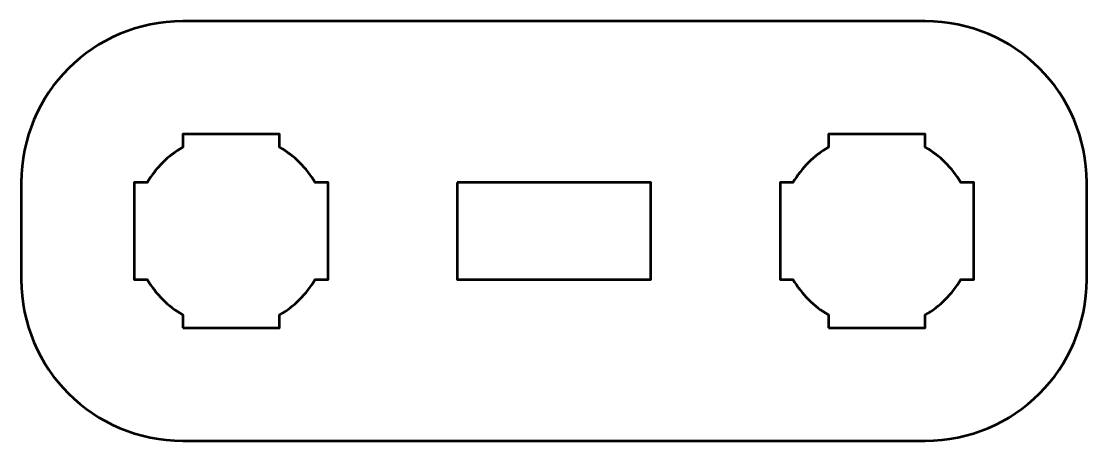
# Model space of a CAD drawing. Header units: centimetres. Extents: x -12.15 to -8.85, y -15.5 to -14.2.
import ezdxf

# ---------------------------------------------------------------- set-up
doc = ezdxf.new("R2010")
doc.units = ezdxf.units.CM
doc.header["$MEASUREMENT"] = 0
doc.layers.add('Layer 1', color=7, linetype='Continuous')

msp = doc.modelspace()

# ---------------------------------------------------------------- linework, layer by layer
at = {"layer": 'Layer 1', "lineweight": 53}
for points, knots in [([(-11.64989, -14.19999), (-11.64989, -14.19999), (-9.34996, -14.19999), (-9.34996, -14.19999), (-9.34996, -14.19999), (-9.07295, -14.19999), (-8.85, -14.42308), (-8.85, -14.70008), (-8.85, -14.70008), (-8.85, -14.70008), (-8.85, -15.00009), (-8.85, -15.00009), (-8.85, -15.00009), (-8.85, -15.27705), (-9.07295, -15.50001), (-9.34996, -15.50001), (-9.34996, -15.50001), (-9.34996, -15.50001), (-11.64989, -15.50001), (-11.64989, -15.50001), (-11.64989, -15.50001), (-11.92689, -15.50001), (-12.14999, -15.27705), (-12.14999, -15.00009), (-12.14999, -15.00009), (-12.14999, -15.00009), (-12.14999, -14.70008), (-12.14999, -14.70008), (-12.14999, -14.70008), (-12.14999, -14.42308), (-11.92689, -14.19999), (-11.64989, -14.19999)], [0, 0, 0, 0, 0.125, 0.125, 0.125, 0.125, 0.25, 0.25, 0.25, 0.25, 0.375, 0.375, 0.375, 0.375, 0.5, 0.5, 0.5, 0.5, 0.625, 0.625, 0.625, 0.625, 0.75, 0.75, 0.75, 0.75, 0.875, 0.875, 0.875, 0.875, 1, 1, 1, 1]), ([(-11.64989, -15.15002), (-11.64989, -15.15002), (-11.64989, -15.10991), (-11.64989, -15.10991), (-11.64989, -15.10991), (-11.6955, -15.08359), (-11.73343, -15.04556), (-11.75975, -15.00009), (-11.75975, -15.00009), (-11.75975, -15.00009), (-11.79996, -15.00009), (-11.79996, -15.00009), (-11.79996, -15.00009), (-11.79996, -15.00009), (-11.79996, -14.85001), (-11.79996, -14.85001), (-11.79996, -14.85001), (-11.79996, -14.85001), (-11.79996, -14.70008), (-11.79996, -14.70008), (-11.79996, -14.70008), (-11.79996, -14.70008), (-11.75975, -14.70008), (-11.75975, -14.70008), (-11.75975, -14.70008), (-11.73343, -14.65447), (-11.6955, -14.61655), (-11.64989, -14.59023), (-11.64989, -14.59023), (-11.64989, -14.59023), (-11.64989, -14.55001), (-11.64989, -14.55001), (-11.64989, -14.55001), (-11.64989, -14.55001), (-11.49996, -14.55001), (-11.49996, -14.55001), (-11.49996, -14.55001), (-11.49996, -14.55001), (-11.34989, -14.55001), (-11.34989, -14.55001), (-11.34989, -14.55001), (-11.34989, -14.55001), (-11.34989, -14.59023), (-11.34989, -14.59023), (-11.34989, -14.59023), (-11.30442, -14.61655), (-11.26639, -14.65447), (-11.24007, -14.70008), (-11.24007, -14.70008), (-11.24007, -14.70008), (-11.19996, -14.70008), (-11.19996, -14.70008), (-11.19996, -14.70008), (-11.19996, -14.70008), (-11.19996, -14.85001), (-11.19996, -14.85001), (-11.19996, -14.85001), (-11.19996, -14.85001), (-11.19996, -15.00009), (-11.19996, -15.00009), (-11.19996, -15.00009), (-11.19996, -15.00009), (-11.24007, -15.00009), (-11.24007, -15.00009), (-11.24007, -15.00009), (-11.26639, -15.04556), (-11.30442, -15.08359), (-11.34989, -15.10991), (-11.34989, -15.10991), (-11.34989, -15.10991), (-11.34989, -15.15002), (-11.34989, -15.15002), (-11.34989, -15.15002), (-11.34989, -15.15002), (-11.49996, -15.15002), (-11.49996, -15.15002), (-11.49996, -15.15002), (-11.49996, -15.15002), (-11.64989, -15.15002), (-11.64989, -15.15002)], [0, 0, 0, 0, 0.05, 0.05, 0.05, 0.05, 0.1, 0.1, 0.1, 0.1, 0.15, 0.15, 0.15, 0.15, 0.2, 0.2, 0.2, 0.2, 0.25, 0.25, 0.25, 0.25, 0.3, 0.3, 0.3, 0.3, 0.35, 0.35, 0.35, 0.35, 0.4, 0.4, 0.4, 0.4, 0.45, 0.45, 0.45, 0.45, 0.5, 0.5, 0.5, 0.5, 0.55, 0.55, 0.55, 0.55, 0.6, 0.6, 0.6, 0.6, 0.65, 0.65, 0.65, 0.65, 0.7, 0.7, 0.7, 0.7, 0.75, 0.75, 0.75, 0.75, 0.8, 0.8, 0.8, 0.8, 0.85, 0.85, 0.85, 0.85, 0.9, 0.9, 0.9, 0.9, 0.95, 0.95, 0.95, 0.95, 1, 1, 1, 1]), ([(-9.64996, -15.15002), (-9.64996, -15.15002), (-9.64996, -15.10991), (-9.64996, -15.10991), (-9.64996, -15.10991), (-9.69543, -15.08359), (-9.73346, -15.04556), (-9.75978, -15.00009), (-9.75978, -15.00009), (-9.75978, -15.00009), (-9.79989, -15.00009), (-9.79989, -15.00009), (-9.79989, -15.00009), (-9.79989, -15.00009), (-9.79989, -14.85001), (-9.79989, -14.85001), (-9.79989, -14.85001), (-9.79989, -14.85001), (-9.79989, -14.70008), (-9.79989, -14.70008), (-9.79989, -14.70008), (-9.79989, -14.70008), (-9.75978, -14.70008), (-9.75978, -14.70008), (-9.75978, -14.70008), (-9.73346, -14.65447), (-9.69543, -14.61655), (-9.64996, -14.59023), (-9.64996, -14.59023), (-9.64996, -14.59023), (-9.64996, -14.55001), (-9.64996, -14.55001), (-9.64996, -14.55001), (-9.64996, -14.55001), (-9.49989, -14.55001), (-9.49989, -14.55001), (-9.49989, -14.55001), (-9.49989, -14.55001), (-9.34996, -14.55001), (-9.34996, -14.55001), (-9.34996, -14.55001), (-9.34996, -14.55001), (-9.34996, -14.59023), (-9.34996, -14.59023), (-9.34996, -14.59023), (-9.30448, -14.61655), (-9.26645, -14.65447), (-9.24014, -14.70008), (-9.24014, -14.70008), (-9.24014, -14.70008), (-9.19988, -14.70008), (-9.19988, -14.70008), (-9.19988, -14.70008), (-9.19988, -14.70008), (-9.19988, -14.85001), (-9.19988, -14.85001), (-9.19988, -14.85001), (-9.19988, -14.85001), (-9.19988, -15.00009), (-9.19988, -15.00009), (-9.19988, -15.00009), (-9.19988, -15.00009), (-9.24014, -15.00009), (-9.24014, -15.00009), (-9.24014, -15.00009), (-9.26645, -15.04556), (-9.30448, -15.08359), (-9.34996, -15.10991), (-9.34996, -15.10991), (-9.34996, -15.10991), (-9.34996, -15.15002), (-9.34996, -15.15002), (-9.34996, -15.15002), (-9.34996, -15.15002), (-9.49989, -15.15002), (-9.49989, -15.15002), (-9.49989, -15.15002), (-9.49989, -15.15002), (-9.64996, -15.15002), (-9.64996, -15.15002)], [0, 0, 0, 0, 0.05, 0.05, 0.05, 0.05, 0.1, 0.1, 0.1, 0.1, 0.15, 0.15, 0.15, 0.15, 0.2, 0.2, 0.2, 0.2, 0.25, 0.25, 0.25, 0.25, 0.3, 0.3, 0.3, 0.3, 0.35, 0.35, 0.35, 0.35, 0.4, 0.4, 0.4, 0.4, 0.45, 0.45, 0.45, 0.45, 0.5, 0.5, 0.5, 0.5, 0.55, 0.55, 0.55, 0.55, 0.6, 0.6, 0.6, 0.6, 0.65, 0.65, 0.65, 0.65, 0.7, 0.7, 0.7, 0.7, 0.75, 0.75, 0.75, 0.75, 0.8, 0.8, 0.8, 0.8, 0.85, 0.85, 0.85, 0.85, 0.9, 0.9, 0.9, 0.9, 0.95, 0.95, 0.95, 0.95, 1, 1, 1, 1]), ([(-10.79994, -14.70008), (-10.79994, -14.70008), (-10.19994, -14.70008), (-10.19994, -14.70008), (-10.19994, -14.70008), (-10.19994, -14.70008), (-10.19994, -15.00009), (-10.19994, -15.00009), (-10.19994, -15.00009), (-10.19994, -15.00009), (-10.79994, -15.00009), (-10.79994, -15.00009), (-10.79994, -15.00009), (-10.79994, -15.00009), (-10.79994, -14.70008), (-10.79994, -14.70008)], [0, 0, 0, 0, 0.25, 0.25, 0.25, 0.25, 0.5, 0.5, 0.5, 0.5, 0.75, 0.75, 0.75, 0.75, 1, 1, 1, 1])]:
    msp.add_open_spline(points, degree=3, knots=knots, dxfattribs=at)

doc.saveas('drawing.dxf')
